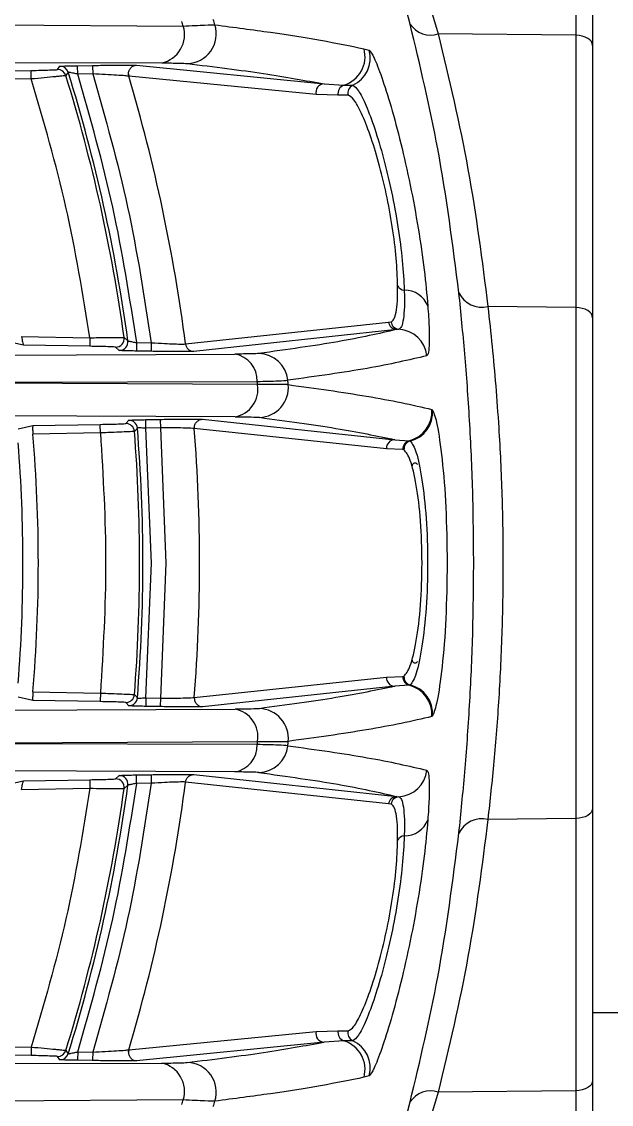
# Model space of a CAD drawing. Extents: x 11 to 120, y 2 to 94.
# Drawn here: x 116.704 to 117.745, y 39.565 to 41.473 of the extents above; entities that cross this region are included whole.
import ezdxf

# ---------------------------------------------------------------- set-up
doc = ezdxf.new("R2010")
doc.units = 0
doc.header["$MEASUREMENT"] = 0
doc.linetypes.add('SLD-Solid', pattern=[0])
doc.layers.add('OBJECT', color=7, linetype='CONTINUOUS')

msp = doc.modelspace()

# ---------------------------------------------------------------- linework, layer by layer
at = {"layer": 'OBJECT'}
for p, q in [((117.7116, 48.6989), (117.7116, 39.7263)), ((117.6821, 41.5694), (117.6821, 41.4492)), ((117.3897, 41.469), (117.3726, 41.535)), ((117.4219, 41.5089), (117.4393, 41.4518)), ((116.3379, 41.4702), (116.9896, 41.4653)), ((117.6821, 41.4492), (117.4393, 41.4518)), ((117.6821, 41.4492), (117.6821, 40.9692)), ((117.3083, 41.4255), (117.3175, 41.4227)), ((116.3011, 41.4023), (116.9516, 41.4005)), ((116.5938, 41.385), (116.7212, 41.3872)), ((116.7678, 41.3888), (116.772, 41.3946)), ((116.7866, 41.384), (116.7824, 41.3783)), ((116.8031, 41.3956), (116.8296, 41.3961)), ((116.8299, 41.3811), (116.8033, 41.3806)), ((116.8927, 41.3813), (116.8933, 41.3771)), ((116.8933, 41.3771), (116.8928, 41.3813)), ((116.9073, 41.3963), (117.238, 41.3634)), ((116.7215, 41.3722), (116.5974, 41.3701)), ((117.2239, 41.3448), (116.8933, 41.3771)), ((117.238, 41.3634), (117.2729, 41.3614)), ((117.2729, 41.3614), (117.2885, 41.3611)), ((117.2628, 41.3434), (117.2239, 41.3448)), ((117.2802, 41.3438), (117.2628, 41.3434)), ((117.6821, 40.9692), (117.5268, 40.9708)), ((117.6821, 40.9692), (117.6821, 40.0686)), ((116.9935, 40.905), (117.3515, 40.9437)), ((117.3515, 40.9437), (117.356, 40.9441)), ((117.366, 40.9305), (117.008, 40.8919)), ((117.3699, 40.931), (117.366, 40.9305)), ((116.7079, 40.903), (116.6806, 40.9087)), ((116.7044, 40.918), (116.8248, 40.9159)), ((116.8245, 40.9009), (116.7079, 40.903)), ((116.8853, 40.9164), (116.8918, 40.9106)), ((116.9074, 40.9075), (116.9331, 40.9071)), ((116.4651, 40.8848), (117.0803, 40.8872)), ((116.8767, 40.8936), (116.8701, 40.8994)), ((116.9329, 40.8921), (116.9071, 40.8925)), ((116.5047, 40.8375), (117.1199, 40.8389)), ((117.1205, 40.8333), (116.5048, 40.8367)), ((117.4293, 40.7886), (117.428, 40.7896)), ((117.0808, 40.7767), (116.4652, 40.7791)), ((116.8881, 40.7648), (116.8934, 40.7706)), ((116.9234, 40.7716), (116.9489, 40.7721)), ((117.0236, 40.7722), (117.3626, 40.7363)), ((116.6985, 40.7555), (116.7243, 40.7612)), ((116.7243, 40.7612), (116.8431, 40.7633)), ((116.9086, 40.7568), (116.9033, 40.751)), ((116.9492, 40.7571), (116.9236, 40.7567)), ((116.9333, 40.5189), (116.9236, 40.7567)), ((116.9492, 40.7571), (116.9588, 40.5189)), ((117.009, 40.7572), (117.009, 40.7561)), ((117.009, 40.7561), (117.009, 40.7572)), ((117.3481, 40.7204), (117.009, 40.7561)), ((116.8434, 40.7483), (116.7243, 40.7462)), ((117.3626, 40.7363), (117.3881, 40.7345)), ((117.3881, 40.7345), (117.39, 40.7339)), ((117.3768, 40.719), (117.3481, 40.7204)), ((117.3788, 40.7185), (117.3768, 40.719)), ((116.9236, 40.2812), (116.9333, 40.5189)), ((116.9588, 40.5189), (116.9492, 40.2807)), ((117.009, 40.2817), (117.3481, 40.3174)), ((117.3481, 40.3174), (117.3768, 40.3188)), ((117.3768, 40.3188), (117.3788, 40.3193)), ((117.3626, 40.3015), (117.0236, 40.2656)), ((117.3881, 40.3033), (117.3626, 40.3015)), ((117.39, 40.3039), (117.3881, 40.3033)), ((116.7243, 40.2766), (116.6985, 40.2823)), ((116.7243, 40.2916), (116.8434, 40.2895)), ((116.8431, 40.2745), (116.7243, 40.2766)), ((116.8934, 40.2672), (116.8881, 40.273)), ((116.9033, 40.2868), (116.9086, 40.281)), ((116.9236, 40.2812), (116.9492, 40.2807)), ((117.009, 40.2817), (117.009, 40.2806)), ((117.009, 40.2806), (117.009, 40.2817)), ((116.4652, 40.2587), (117.0808, 40.2611)), ((116.9489, 40.2657), (116.9234, 40.2662)), ((117.428, 40.2482), (117.4293, 40.2492)), ((117.1199, 40.1989), (116.5047, 40.2003)), ((116.5048, 40.2011), (117.1205, 40.2045)), ((117.0803, 40.1506), (116.4651, 40.153)), ((116.8701, 40.1384), (116.8767, 40.1442)), ((116.9071, 40.1453), (116.9329, 40.1457)), ((117.008, 40.1459), (117.366, 40.1073)), ((116.6806, 40.1291), (116.7079, 40.1348)), ((116.7044, 40.1198), (116.8248, 40.1219)), ((116.7079, 40.1348), (116.8245, 40.1369)), ((116.8853, 40.1214), (116.8918, 40.1272)), ((116.9331, 40.1307), (116.9074, 40.1303)), ((117.3515, 40.0942), (116.9935, 40.1328)), ((117.366, 40.1073), (117.3699, 40.1068)), ((117.356, 40.0937), (117.3515, 40.0942)), ((117.6821, 40.0686), (117.5268, 40.067)), ((117.6821, 40.0686), (117.6821, 39.5886)), ((117.7116, 39.7263), (117.8996, 39.7263)), ((117.7116, 39.7263), (117.7116, 39.5069)), ((116.8933, 39.6607), (117.2239, 39.6931)), ((117.2239, 39.6931), (117.2628, 39.6944)), ((117.2628, 39.6944), (117.2802, 39.694)), ((116.5974, 39.6677), (116.7215, 39.6656)), ((117.238, 39.6744), (116.9073, 39.6415)), ((117.2729, 39.6764), (117.238, 39.6744)), ((117.2885, 39.6767), (117.2729, 39.6764)), ((116.7212, 39.6506), (116.5938, 39.6528)), ((116.772, 39.6432), (116.7678, 39.649)), ((116.7824, 39.6596), (116.7866, 39.6538)), ((116.8033, 39.6572), (116.8299, 39.6567)), ((116.8933, 39.6608), (116.8927, 39.6565)), ((116.8928, 39.6565), (116.8933, 39.6607)), ((116.3011, 39.6355), (116.9516, 39.6373)), ((116.8296, 39.6417), (116.8031, 39.6422)), ((117.3175, 39.6151), (117.3083, 39.6123)), ((117.4393, 39.5861), (117.4219, 39.5289)), ((117.6821, 39.5886), (117.4393, 39.5861)), ((117.6821, 39.5886), (117.6821, 39.4684)), ((116.9896, 39.5725), (116.3379, 39.5676)), ((117.3726, 39.5028), (117.3897, 39.5688))]:
    msp.add_line(p, q, dxfattribs=at)
at = {"layer": 'OBJECT', "flags": 128}
for points in [[(117.7116, 41.4312), (117.711, 41.4347), (117.7094, 41.438), (117.7067, 41.4411), (117.703, 41.4438), (117.6985, 41.4461), (117.6934, 41.4478), (117.6879, 41.4488), (117.6821, 41.4492)], [(116.7215, 41.3722), (116.7214, 41.3751), (116.7214, 41.3779), (116.7213, 41.3805), (116.7213, 41.3827), (116.7212, 41.3846), (116.7212, 41.386), (116.7212, 41.3869), (116.7212, 41.3872)], [(116.8033, 41.3806), (116.8033, 41.3835), (116.8033, 41.3863), (116.8032, 41.3889), (116.8032, 41.3911), (116.8031, 41.393), (116.8031, 41.3944), (116.8031, 41.3953), (116.8031, 41.3956)], [(116.8296, 41.3961), (116.8296, 41.3958), (116.8296, 41.3949), (116.8296, 41.3935), (116.8297, 41.3916), (116.8297, 41.3893), (116.8298, 41.3868), (116.8298, 41.384), (116.8299, 41.3811)], [(117.7116, 40.9512), (117.711, 40.9547), (117.7094, 40.958), (117.7067, 40.9611), (117.703, 40.9638), (117.6985, 40.9661), (117.6934, 40.9678), (117.6879, 40.9688), (117.6821, 40.9692)], [(116.8248, 40.9159), (116.8247, 40.9131), (116.8247, 40.9103), (116.8246, 40.9077), (116.8246, 40.9054), (116.8245, 40.9036), (116.8245, 40.9022), (116.8245, 40.9013), (116.8245, 40.9009)], [(116.9074, 40.9075), (116.9073, 40.9046), (116.9073, 40.9018), (116.9072, 40.8993), (116.9072, 40.897), (116.9071, 40.8951), (116.9071, 40.8937), (116.9071, 40.8929), (116.9071, 40.8925)], [(116.9331, 40.9071), (116.9331, 40.9042), (116.933, 40.9014), (116.933, 40.8988), (116.9329, 40.8966), (116.9329, 40.8947), (116.9329, 40.8933), (116.9329, 40.8924), (116.9329, 40.8921)], [(116.9236, 40.7567), (116.9236, 40.7595), (116.9235, 40.7623), (116.9235, 40.7649), (116.9234, 40.7672), (116.9234, 40.769), (116.9234, 40.7704), (116.9234, 40.7713), (116.9234, 40.7716)], [(116.9489, 40.7721), (116.9489, 40.7718), (116.9489, 40.7709), (116.9489, 40.7695), (116.949, 40.7676), (116.949, 40.7653), (116.9491, 40.7628), (116.9491, 40.76), (116.9492, 40.7571)], [(116.8434, 40.7483), (116.8433, 40.7512), (116.8433, 40.7539), (116.8432, 40.7565), (116.8432, 40.7588), (116.8431, 40.7606), (116.8431, 40.762), (116.8431, 40.7629), (116.8431, 40.7633)], [(116.8434, 40.2895), (116.8433, 40.2866), (116.8433, 40.2839), (116.8432, 40.2813), (116.8432, 40.279), (116.8431, 40.2772), (116.8431, 40.2758), (116.8431, 40.2749), (116.8431, 40.2745)], [(116.9236, 40.2812), (116.9236, 40.2783), (116.9235, 40.2755), (116.9235, 40.2729), (116.9234, 40.2706), (116.9234, 40.2688), (116.9234, 40.2674), (116.9234, 40.2665), (116.9234, 40.2662)], [(116.9492, 40.2807), (116.9491, 40.2778), (116.9491, 40.275), (116.949, 40.2725), (116.949, 40.2702), (116.9489, 40.2683), (116.9489, 40.2669), (116.9489, 40.266), (116.9489, 40.2657)], [(116.9074, 40.1303), (116.9073, 40.1332), (116.9073, 40.136), (116.9072, 40.1385), (116.9072, 40.1408), (116.9071, 40.1427), (116.9071, 40.1441), (116.9071, 40.1449), (116.9071, 40.1453)], [(116.9329, 40.1457), (116.9329, 40.1454), (116.9329, 40.1445), (116.9329, 40.1431), (116.9329, 40.1412), (116.933, 40.139), (116.933, 40.1364), (116.9331, 40.1336), (116.9331, 40.1307)], [(116.8245, 40.1369), (116.8245, 40.1365), (116.8245, 40.1356), (116.8245, 40.1342), (116.8246, 40.1324), (116.8246, 40.1301), (116.8247, 40.1275), (116.8247, 40.1248), (116.8248, 40.1219)], [(117.7116, 40.0866), (117.711, 40.0831), (117.7094, 40.0798), (117.7067, 40.0767), (117.703, 40.074), (117.6985, 40.0717), (117.6934, 40.0701), (117.6879, 40.069), (117.6821, 40.0686)], [(116.7215, 39.6656), (116.7214, 39.6627), (116.7214, 39.6599), (116.7213, 39.6573), (116.7213, 39.6551), (116.7212, 39.6532), (116.7212, 39.6518), (116.7212, 39.6509), (116.7212, 39.6506)], [(116.8033, 39.6572), (116.8033, 39.6543), (116.8033, 39.6515), (116.8032, 39.6489), (116.8032, 39.6467), (116.8031, 39.6448), (116.8031, 39.6434), (116.8031, 39.6425), (116.8031, 39.6422)], [(116.8299, 39.6567), (116.8298, 39.6538), (116.8298, 39.651), (116.8297, 39.6485), (116.8297, 39.6462), (116.8296, 39.6443), (116.8296, 39.6429), (116.8296, 39.642), (116.8296, 39.6417)], [(117.7116, 39.6066), (117.711, 39.6031), (117.7094, 39.5998), (117.7067, 39.5967), (117.703, 39.594), (117.6985, 39.5917), (117.6934, 39.5901), (117.6879, 39.589), (117.6821, 39.5886)]]:
    msp.add_lwpolyline(points, dxfattribs=at)
at = {"layer": 'OBJECT'}
for centre, radius, start, end in [((114.0116, 40.5189), 3.1787, 17.364, 17.5454), ((116.9406, 41.4505), 0.0512, 282.3926, 16.906), ((114.0116, 40.5189), 3.1248, 17.6308, 17.7829), ((116.9953, 41.452), 0.0525, 271.4585, 17.2007), ((117.4258, 41.4927), 0.0431, 213.2466, 288.3213), ((117.2576, 41.4117), 0.0526, 286.9459, 15.2622), ((117.2667, 41.409), 0.0526, 294.4662, 15.1018), ((116.7681, 41.3738), 0.015, 17.2459, 90.9849), ((116.7723, 41.3796), 0.015, 17.3288, 90.9869), ((114.0116, 40.5189), 2.9067, 7.7442, 17.3155), ((114.0116, 40.5189), 2.901, 7.876, 17.2309), ((114.0116, 40.5189), 3.0068, 7.3777, 16.5831), ((114.0116, 40.5189), 3.0068, 7.3777, 16.5831), ((116.8938, 41.3756), 0.00156, 105.815, 107.2547), ((117.2384, 41.3485), 0.015, 91.564, 194.2876), ((117.2774, 41.347), 0.015, 107.3187, 194.1902), ((117.2948, 41.3474), 0.015, 114.9097, 194.0521), ((117.38, 41.0133), 0.0134, 204.0691, 267.8153), ((117.3803, 40.9566), 0.0433, 20.2316, 91.156), ((117.5167, 41.0154), 0.0457, 206.2361, 282.7695), ((117.3663, 40.9455), 0.0149, 186.9997, 268.6159), ((117.3708, 40.9459), 0.0149, 186.9843, 266.5632), ((117.367, 40.8786), 0.0525, 6.1133, 86.8308), ((116.8704, 40.9144), 0.015, 269.0261, 7.8494), ((116.8769, 40.9086), 0.015, 269.0244, 7.7188), ((117.0728, 40.8407), 0.0471, 357.8401, 80.9467), ((117.1218, 40.8359), 0.0524, 5.6743, 88.6973), ((117.072, 40.8251), 0.0492, 280.3883, 9.5391), ((114.0116, 40.5189), 3.1248, 5.7738, 5.8783), ((117.1225, 40.8281), 0.0525, 271.3645, 5.6754), ((114.0116, 40.5189), 3.1787, 5.6762, 5.8165), ((117.3756, 40.7855), 0.0525, 283.7623, 4.4774), ((117.3768, 40.7849), 0.0527, 284.5221, 4.0616), ((116.8936, 40.7556), 0.015, 4.7136, 90.9819), ((116.8884, 40.7498), 0.015, 4.6087, 90.9816), ((114.0116, 40.5189), 2.901, 355.4106, 4.5894), ((114.0116, 40.5189), 2.9067, 355.3046, 4.6954), ((114.0116, 40.5189), 3.0068, 355.4759, 4.5241), ((117.0089, 40.758), 0.0019, 274.1382, 275.3178), ((114.0116, 40.5189), 3.0068, 355.4759, 4.5241), ((114.0116, 40.5189), 2.7223, 355.2106, 4.7894), ((117.363, 40.7214), 0.015, 91.4548, 183.526), ((117.3918, 40.7199), 0.015, 104.0851, 183.5487), ((117.3939, 40.7193), 0.0151, 105.1707, 182.8192), ((114.0116, 40.5189), 2.6951, 355.497, 4.503), ((117.3983, 40.6901), 0.005, 32.5681, 180), ((117.3983, 40.3477), 0.005, 180, 327.4319), ((117.363, 40.3165), 0.015, 176.474, 268.5452), ((117.3918, 40.3179), 0.015, 176.4513, 255.9149), ((117.3939, 40.3185), 0.0151, 177.1808, 254.8293), ((117.3756, 40.2523), 0.0525, 355.5221, 76.2382), ((117.3768, 40.2529), 0.0527, 355.9384, 75.4779), ((116.8884, 40.288), 0.015, 269.0184, 355.3913), ((116.8936, 40.2822), 0.015, 269.0181, 355.2864), ((117.0089, 40.2798), 0.0019, 84.6822, 85.8618), ((117.072, 40.2127), 0.0492, 350.4609, 79.6117), ((117.1225, 40.2097), 0.0525, 354.3248, 88.6355), ((117.0728, 40.1971), 0.0471, 279.0525, 2.1603), ((114.0116, 40.5189), 3.1248, 354.1217, 354.2262), ((117.1218, 40.2019), 0.0524, 271.303, 354.3254), ((114.0116, 40.5189), 3.1787, 354.1835, 354.3238), ((116.8769, 40.1292), 0.015, 352.2812, 90.9756), ((117.367, 40.1592), 0.0525, 273.1692, 353.8867), ((114.0116, 40.5189), 2.901, 342.7691, 352.124), ((114.0116, 40.5189), 2.9067, 342.6845, 352.2558), ((116.8704, 40.1234), 0.015, 352.1502, 90.9742), ((114.0116, 40.5189), 3.0068, 343.4169, 352.6223), ((114.0116, 40.5189), 3.0068, 343.4169, 352.6223), ((117.3663, 40.0923), 0.0149, 91.3828, 173.0016), ((117.3708, 40.0919), 0.0149, 93.4368, 173.0157), ((117.3803, 40.0812), 0.0433, 268.844, 339.7684), ((117.5167, 40.0224), 0.0457, 77.2302, 153.7642), ((117.38, 40.0245), 0.0134, 92.1835, 155.932), ((117.2384, 39.6893), 0.015, 165.712, 268.4381), ((117.2774, 39.6908), 0.015, 165.8125, 252.6778), ((117.2948, 39.6904), 0.015, 165.948, 245.0902), ((117.2576, 39.6261), 0.0526, 344.7375, 73.0548), ((117.2667, 39.6288), 0.0526, 344.8986, 65.5337), ((116.7681, 39.664), 0.015, 269.016, 342.7532), ((116.7723, 39.6582), 0.015, 269.014, 342.6703), ((116.8932, 39.6604), 0.000362, 70.365, 76.5653), ((116.9406, 39.5873), 0.0512, 343.0942, 77.6072), ((116.9953, 39.5858), 0.0525, 342.7994, 88.5416), ((117.4258, 39.5451), 0.0431, 71.6796, 146.753), ((114.0116, 40.5189), 3.1248, 342.2171, 342.3692), ((114.0116, 40.5189), 3.1787, 342.4546, 342.636)]:
    msp.add_arc(centre, radius, start, end, dxfattribs=at)
at = {"layer": 'OBJECT', "color": 7, "linetype": 'SLD-Solid', "lineweight": 15}
for radius, start, end in [(5.0469, 275.1971, 354.7076), (4.9469, 275.8814, 354.1042), (4.8857, 276.0436, 353.9454), (4.6263, 276.797, 353.2042), (4.4142, 277.4822, 352.5206)]:
    msp.add_arc((114.0116, 40.5189), radius, start, end, dxfattribs=at)
at = {"layer": 'OBJECT'}
for points, knots in [([(116.9896, 41.4653), (117.0037, 41.4661), (117.0314, 41.4676), (117.0408, 41.4676), (117.0455, 41.4676)], [0, 0, 0, 0, 0.509049, 1, 1, 1, 1]), ([(117.0455, 41.4676), (117.0791, 41.4632), (117.1482, 41.4543), (117.2366, 41.4403), (117.284, 41.4305), (117.3083, 41.4255)], [0, 0, 0, 0, 0.315, 0.648332, 1, 1, 1, 1]), ([(117.4758, 40.9952), (117.4649, 41.08), (117.4447, 41.2388), (117.4072, 41.3958), (117.3897, 41.469)], [0, 0, 0, 0, 0.533731, 1, 1, 1, 1]), ([(117.4393, 41.4518), (117.4583, 41.3723), (117.4962, 41.2129), (117.5166, 41.0517), (117.5268, 40.9708)], [0, 0, 0, 0, 0.498789, 1, 1, 1, 1]), ([(117.3175, 41.4227), (117.3201, 41.4197), (117.3251, 41.4137), (117.3393, 41.3774), (117.3559, 41.3255), (117.3735, 41.2598), (117.3903, 41.1857), (117.4044, 41.1087), (117.4153, 41.0335), (117.4191, 40.9922), (117.4209, 40.9716)], [0, 0, 0, 0, 0.125399, 0.250033, 0.374937, 0.500007, 0.625107, 0.75017, 0.875155, 1, 1, 1, 1]), ([(116.9516, 41.4005), (116.9628, 41.4004), (116.9851, 41.4003), (116.9928, 41.3998), (116.9966, 41.3995)], [0, 0, 0, 0, 0.501563, 1, 1, 1, 1]), ([(116.9966, 41.3995), (117.0438, 41.3937), (117.1384, 41.3819), (117.2047, 41.3696), (117.238, 41.3634)], [0, 0, 0, 0, 0.498752, 1, 1, 1, 1]), ([(116.7212, 41.3872), (116.7271, 41.3873), (116.739, 41.3876), (116.7544, 41.388), (116.7633, 41.3884), (116.7672, 41.3886), (116.7676, 41.3888), (116.7678, 41.3888)], [0, 0, 0, 0, 0.249796, 0.499322, 0.748639, 0.874246, 1, 1, 1, 1]), ([(116.772, 41.3946), (116.7722, 41.3946), (116.7724, 41.3947), (116.775, 41.3949), (116.7809, 41.3951), (116.7912, 41.3954), (116.7991, 41.3956), (116.8031, 41.3956)], [0, 0, 0, 0, 0.12539, 0.250871, 0.500279, 0.749234, 1, 1, 1, 1]), ([(116.8033, 41.3806), (116.801, 41.3812), (116.7969, 41.3821), (116.7923, 41.3831), (116.7896, 41.3836), (116.7879, 41.3839), (116.7868, 41.3841), (116.7867, 41.3841), (116.7866, 41.384)], [0, 0, 0, 0, 0.289508, 0.499704, 0.634355, 0.761754, 0.883155, 1, 1, 1, 1]), ([(116.9074, 40.9075), (116.8949, 40.9875), (116.8701, 41.1473), (116.8256, 41.3029), (116.8033, 41.3806)], [0, 0, 0, 0, 0.5, 1, 1, 1, 1]), ([(116.8296, 41.3961), (116.8389, 41.3962), (116.8575, 41.3965), (116.8819, 41.3967), (116.9006, 41.3967), (116.9051, 41.3964), (116.9073, 41.3963)], [0, 0, 0, 0, 0.250139, 0.500157, 0.750082, 1, 1, 1, 1]), ([(116.8933, 41.3771), (116.8916, 41.3773), (116.8879, 41.3778), (116.8726, 41.3788), (116.8524, 41.38), (116.8374, 41.3807), (116.8299, 41.3811)], [0, 0, 0, 0, 0.239397, 0.499824, 0.74984, 1, 1, 1, 1]), ([(116.8299, 41.3811), (116.852, 41.3032), (116.8962, 41.1473), (116.9208, 40.9871), (116.9331, 40.9071)], [0, 0, 0, 0, 0.5000003, 1, 1, 1, 1]), ([(116.8927, 41.3813), (116.8929, 41.3833), (116.8933, 41.3862), (116.8952, 41.3898), (116.8978, 41.3928), (116.9018, 41.3956), (116.9056, 41.3961), (116.9073, 41.3963)], [0, 0, 0, 0, 0.251212, 0.383347, 0.515965, 0.770808, 1, 1, 1, 1]), ([(116.7824, 41.3783), (116.7815, 41.3781), (116.78, 41.3778), (116.7722, 41.3769), (116.7619, 41.3759), (116.7449, 41.3743), (116.7293, 41.3729), (116.7215, 41.3722)], [0, 0, 0, 0, 0.243736, 0.370645, 0.50077, 0.750266, 1, 1, 1, 1]), ([(116.8248, 40.9159), (116.8123, 40.9931), (116.7872, 41.1473), (116.7434, 41.2972), (116.7215, 41.3722)], [0, 0, 0, 0, 0.5, 1, 1, 1, 1]), ([(117.2885, 41.3611), (117.2916, 41.3591), (117.2978, 41.3552), (117.3118, 41.3271), (117.3273, 41.286), (117.343, 41.2335), (117.3573, 41.1737), (117.3688, 41.1112), (117.3768, 41.05), (117.3786, 41.0166), (117.3794, 40.9999)], [0, 0, 0, 0, 0.125945, 0.251061, 0.375911, 0.500546, 0.625123, 0.749825, 0.874778, 1, 1, 1, 1]), ([(117.3677, 41.0078), (117.3671, 41.0233), (117.366, 41.0544), (117.3588, 41.1116), (117.3481, 41.1702), (117.3344, 41.2262), (117.3191, 41.2751), (117.3039, 41.3131), (117.2899, 41.3388), (117.2835, 41.3421), (117.2802, 41.3438)], [0, 0, 0, 0, 0.1248514, 0.2496703, 0.374509, 0.4994319, 0.6244738, 0.749587, 0.8746189, 1, 1, 1, 1]), ([(117.356, 40.9441), (117.3578, 40.945), (117.3613, 40.9469), (117.3651, 40.96), (117.3676, 40.9797), (117.3677, 40.9984), (117.3677, 41.0078)], [0, 0, 0, 0, 0.249686, 0.500038, 0.748854, 1, 1, 1, 1]), ([(117.3794, 40.9999), (117.3796, 40.9898), (117.3799, 40.9696), (117.378, 40.9483), (117.3748, 40.9341), (117.3715, 40.932), (117.3699, 40.931)], [0, 0, 0, 0, 0.2510338, 0.4998421, 0.7502371, 1, 1, 1, 1]), ([(117.5019, 40.5189), (117.5016, 40.5615), (117.5008, 40.647), (117.495, 40.7713), (117.4865, 40.8899), (117.4793, 40.9601), (117.4758, 40.9952)], [0, 0, 0, 0, 0.249549, 0.499968, 0.749833, 1, 1, 1, 1]), ([(117.4209, 40.9716), (117.4218, 40.9588), (117.4235, 40.9334), (117.4236, 40.9064), (117.4223, 40.8883), (117.4202, 40.8855), (117.4192, 40.8842)], [0, 0, 0, 0, 0.251427, 0.50031, 0.75055, 1, 1, 1, 1]), ([(117.5268, 40.9708), (117.5294, 40.9478), (117.5343, 40.9033), (117.5408, 40.8314), (117.5472, 40.7442), (117.5521, 40.6398), (117.5541, 40.5194), (117.5522, 40.3989), (117.5466, 40.2808), (117.5378, 40.1674), (117.5305, 40.1004), (117.5268, 40.067)], [0, 0, 0, 0, 0.0871593, 0.1683777, 0.2498715, 0.3771973, 0.4995656, 0.6219989, 0.7493523, 0.8747814, 1, 1, 1, 1]), ([(117.7116, 40.9512), (117.7116, 40.9207), (117.7116, 40.8585), (117.7116, 40.7525), (117.7116, 40.6382), (117.7116, 40.5189), (117.7116, 40.3996), (117.7116, 40.2853), (117.7116, 40.1793), (117.7116, 40.1171), (117.7116, 40.0866)], [0, 0, 0, 0, 0.119315, 0.243373, 0.370808, 0.5, 0.629192, 0.756627, 0.880685, 1, 1, 1, 1]), ([(117.366, 40.9305), (117.3344, 40.9233), (117.2712, 40.9089), (117.1724, 40.8951), (117.123, 40.8882)], [0, 0, 0, 0, 0.499931, 1, 1, 1, 1]), ([(116.7044, 40.918), (116.7047, 40.9163), (116.7052, 40.9129), (116.7061, 40.9083), (116.707, 40.9049), (116.7076, 40.9032), (116.7078, 40.9031), (116.7079, 40.903)], [0, 0, 0, 0, 0.220974, 0.44192, 0.663505, 0.883737, 1, 1, 1, 1]), ([(116.8248, 40.9159), (116.8298, 40.9161), (116.8376, 40.9162), (116.8524, 40.9164), (116.865, 40.9166), (116.8752, 40.9167), (116.8829, 40.9166), (116.8843, 40.9165), (116.8853, 40.9164)], [0, 0, 0, 0, 0.160614, 0.251042, 0.500138, 0.632039, 0.759464, 1, 1, 1, 1]), ([(116.8918, 40.9106), (116.8921, 40.9105), (116.8925, 40.9103), (116.8945, 40.9099), (116.8968, 40.9094), (116.8998, 40.9088), (116.9035, 40.9081), (116.906, 40.9077), (116.9074, 40.9075)], [0, 0, 0, 0, 0.237397, 0.365483, 0.49985, 0.685089, 0.826417, 1, 1, 1, 1]), ([(116.9331, 40.9071), (116.9412, 40.9067), (116.9558, 40.9059), (116.9748, 40.9051), (116.9886, 40.9048), (116.9919, 40.9049), (116.9935, 40.905)], [0, 0, 0, 0, 0.275543, 0.500053, 0.755367, 1, 1, 1, 1]), ([(116.9935, 40.905), (116.9939, 40.9033), (116.9947, 40.8998), (116.9981, 40.8955), (117.0028, 40.8926), (117.0063, 40.8921), (117.008, 40.8919)], [0, 0, 0, 0, 0.241912, 0.499998, 0.758083, 1, 1, 1, 1]), ([(116.8701, 40.8994), (116.8693, 40.8995), (116.8678, 40.8997), (116.8571, 40.9002), (116.8421, 40.9006), (116.8304, 40.9008), (116.8245, 40.9009)], [0, 0, 0, 0, 0.2499379, 0.4997093, 0.7494116, 1, 1, 1, 1]), ([(116.9071, 40.8925), (116.9032, 40.8926), (116.8954, 40.8928), (116.8854, 40.893), (116.8783, 40.8933), (116.8772, 40.8935), (116.8767, 40.8936)], [0, 0, 0, 0, 0.250074, 0.499948, 0.749383, 1, 1, 1, 1]), ([(117.008, 40.8919), (117.0059, 40.8918), (117.0018, 40.8916), (116.984, 40.8915), (116.9603, 40.8916), (116.942, 40.8919), (116.9329, 40.8921)], [0, 0, 0, 0, 0.249736, 0.499486, 0.74926, 1, 1, 1, 1]), ([(117.123, 40.8882), (117.1195, 40.888), (117.1124, 40.8875), (117.0909, 40.8873), (117.0803, 40.8872)], [0, 0, 0, 0, 0.50155, 1, 1, 1, 1]), ([(117.4192, 40.8842), (117.3872, 40.8767), (117.3236, 40.862), (117.2236, 40.848), (117.174, 40.841)], [0, 0, 0, 0, 0.50338, 1, 1, 1, 1]), ([(117.1199, 40.8389), (117.1336, 40.8393), (117.1606, 40.84), (117.1695, 40.8407), (117.174, 40.841)], [0, 0, 0, 0, 0.503406, 1, 1, 1, 1]), ([(117.1747, 40.8333), (117.1704, 40.8335), (117.1614, 40.8338), (117.1343, 40.8335), (117.1205, 40.8333)], [0, 0, 0, 0, 0.488529, 1, 1, 1, 1]), ([(117.1747, 40.8333), (117.199, 40.83), (117.2489, 40.8233), (117.3152, 40.8128), (117.3771, 40.8015), (117.4108, 40.7936), (117.428, 40.7896)], [0, 0, 0, 0, 0.22962, 0.472827, 0.72962, 1, 1, 1, 1]), ([(117.4293, 40.7886), (117.432, 40.782), (117.4372, 40.7688), (117.4464, 40.7048), (117.4536, 40.6188), (117.4546, 40.5522), (117.4551, 40.5189)], [0, 0, 0, 0, 0.250566, 0.500351, 0.750175, 1, 1, 1, 1]), ([(116.8934, 40.7706), (116.8939, 40.7707), (116.8949, 40.7708), (116.9018, 40.7711), (116.9117, 40.7714), (116.9195, 40.7716), (116.9234, 40.7716)], [0, 0, 0, 0, 0.250031, 0.499862, 0.749221, 1, 1, 1, 1]), ([(116.9489, 40.7721), (116.958, 40.7722), (116.9762, 40.7725), (116.9998, 40.7727), (117.0174, 40.7726), (117.0215, 40.7724), (117.0236, 40.7722)], [0, 0, 0, 0, 0.250088, 0.50011, 0.750076, 1, 1, 1, 1]), ([(117.009, 40.7572), (117.0092, 40.7591), (117.0095, 40.762), (117.0113, 40.7655), (117.0132, 40.7679), (117.0156, 40.7698), (117.019, 40.7717), (117.0218, 40.772), (117.0236, 40.7722)], [0, 0, 0, 0, 0.242736, 0.372413, 0.504175, 0.635328, 0.76326, 1, 1, 1, 1]), ([(117.0808, 40.7767), (117.0916, 40.7766), (117.113, 40.7764), (117.1202, 40.7759), (117.1238, 40.7757)], [0, 0, 0, 0, 0.501586, 1, 1, 1, 1]), ([(117.1238, 40.7757), (117.1714, 40.7693), (117.2666, 40.7564), (117.3306, 40.743), (117.3626, 40.7363)], [0, 0, 0, 0, 0.499771, 1, 1, 1, 1]), ([(116.7243, 40.7612), (116.7242, 40.761), (116.724, 40.7606), (116.7238, 40.7579), (116.7238, 40.7541), (116.7241, 40.7499), (116.7243, 40.7472), (116.7243, 40.7462)], [0, 0, 0, 0, 0.216895, 0.433829, 0.649927, 0.865548, 1, 1, 1, 1]), ([(116.8431, 40.7633), (116.8489, 40.7634), (116.8606, 40.7636), (116.8754, 40.764), (116.8858, 40.7645), (116.8874, 40.7647), (116.8881, 40.7648)], [0, 0, 0, 0, 0.2499959, 0.4997866, 0.7494643, 1, 1, 1, 1]), ([(116.9033, 40.751), (116.9023, 40.7509), (116.9003, 40.7506), (116.8868, 40.7499), (116.8709, 40.7493), (116.8561, 40.7487), (116.8477, 40.7484), (116.8434, 40.7483)], [0, 0, 0, 0, 0.247954, 0.49951, 0.729887, 0.860093, 1, 1, 1, 1]), ([(116.9236, 40.7567), (116.9225, 40.7567), (116.9204, 40.7568), (116.9167, 40.7569), (116.9127, 40.757), (116.9093, 40.757), (116.9088, 40.7569), (116.9086, 40.7568)], [0, 0, 0, 0, 0.142663, 0.273849, 0.500994, 0.753137, 1, 1, 1, 1]), ([(117.009, 40.7561), (117.0075, 40.7562), (117.0043, 40.7565), (116.9902, 40.7569), (116.971, 40.7571), (116.9564, 40.7571), (116.9492, 40.7571)], [0, 0, 0, 0, 0.2373226, 0.5000715, 0.7500051, 1, 1, 1, 1]), ([(117.39, 40.7339), (117.3935, 40.729), (117.4005, 40.7191), (117.4111, 40.6686), (117.4187, 40.5997), (117.4215, 40.5188), (117.4187, 40.438), (117.411, 40.3691), (117.4005, 40.3187), (117.3935, 40.3088), (117.39, 40.3039)], [0, 0, 0, 0, 0.125649, 0.250726, 0.375502, 0.500091, 0.624668, 0.749422, 0.874515, 1, 1, 1, 1]), ([(117.4108, 40.5189), (117.4103, 40.5441), (117.4092, 40.5945), (117.401, 40.6587), (117.3901, 40.7052), (117.3826, 40.7141), (117.3788, 40.7185)], [0, 0, 0, 0, 0.249291, 0.498953, 0.749084, 1, 1, 1, 1]), ([(117.3788, 40.3193), (117.3826, 40.3237), (117.3901, 40.3326), (117.401, 40.3791), (117.4092, 40.4433), (117.4103, 40.4937), (117.4108, 40.5189)], [0, 0, 0, 0, 0.250681, 0.500935, 0.750645, 1, 1, 1, 1]), ([(117.4551, 40.5189), (117.4546, 40.4856), (117.4536, 40.4189), (117.4464, 40.3329), (117.4372, 40.269), (117.432, 40.2558), (117.4293, 40.2492)], [0, 0, 0, 0, 0.24993, 0.499886, 0.749919, 1, 1, 1, 1]), ([(117.4758, 40.0426), (117.4793, 40.0777), (117.4865, 40.1481), (117.495, 40.2665), (117.5008, 40.3909), (117.5016, 40.4762), (117.5019, 40.5189)], [0, 0, 0, 0, 0.250229, 0.500882, 0.749824, 1, 1, 1, 1]), ([(117.3626, 40.3015), (117.3306, 40.2948), (117.2666, 40.2814), (117.1714, 40.2686), (117.1238, 40.2621)], [0, 0, 0, 0, 0.500229, 1, 1, 1, 1]), ([(116.7243, 40.2916), (116.7242, 40.2899), (116.724, 40.2866), (116.7238, 40.2821), (116.7238, 40.2787), (116.724, 40.2769), (116.7243, 40.2767), (116.7243, 40.2766)], [0, 0, 0, 0, 0.216298, 0.432613, 0.648378, 0.864059, 1, 1, 1, 1]), ([(116.8881, 40.273), (116.8874, 40.2731), (116.8858, 40.2733), (116.8754, 40.2738), (116.8606, 40.2742), (116.8489, 40.2744), (116.8431, 40.2745)], [0, 0, 0, 0, 0.249982, 0.499767, 0.74945, 1, 1, 1, 1]), ([(116.8434, 40.2895), (116.8477, 40.2894), (116.8561, 40.2891), (116.8709, 40.2885), (116.8868, 40.2879), (116.9003, 40.2872), (116.9023, 40.2869), (116.9033, 40.2868)], [0, 0, 0, 0, 0.140047, 0.270377, 0.50094, 0.75227, 1, 1, 1, 1]), ([(116.9086, 40.281), (116.9088, 40.2809), (116.9093, 40.2808), (116.9127, 40.2808), (116.9167, 40.2809), (116.9204, 40.281), (116.9225, 40.2811), (116.9236, 40.2812)], [0, 0, 0, 0, 0.247052, 0.499455, 0.726368, 0.857452, 1, 1, 1, 1]), ([(116.9492, 40.2807), (116.9564, 40.2807), (116.971, 40.2807), (116.9902, 40.2809), (117.0043, 40.2813), (117.0075, 40.2816), (117.009, 40.2817)], [0, 0, 0, 0, 0.2504931, 0.5000217, 0.7627112, 1, 1, 1, 1]), ([(117.009, 40.2806), (117.0092, 40.2787), (117.0095, 40.2758), (117.0114, 40.2723), (117.0133, 40.2699), (117.0156, 40.268), (117.019, 40.2661), (117.0218, 40.2658), (117.0236, 40.2656)], [0, 0, 0, 0, 0.24273, 0.372399, 0.504166, 0.63532, 0.763244, 1, 1, 1, 1]), ([(116.9234, 40.2662), (116.9195, 40.2662), (116.9117, 40.2664), (116.9018, 40.2667), (116.8949, 40.267), (116.8939, 40.2671), (116.8934, 40.2672)], [0, 0, 0, 0, 0.250044, 0.499888, 0.749256, 1, 1, 1, 1]), ([(117.0236, 40.2656), (117.0215, 40.2654), (117.0174, 40.2652), (116.9998, 40.2651), (116.9762, 40.2653), (116.958, 40.2656), (116.9489, 40.2657)], [0, 0, 0, 0, 0.249768, 0.499524, 0.749281, 1, 1, 1, 1]), ([(117.1238, 40.2621), (117.1202, 40.2619), (117.113, 40.2614), (117.0915, 40.2612), (117.0808, 40.2611)], [0, 0, 0, 0, 0.50157, 1, 1, 1, 1]), ([(117.428, 40.2482), (117.4108, 40.2442), (117.3771, 40.2363), (117.3152, 40.225), (117.2489, 40.2145), (117.199, 40.2078), (117.1747, 40.2045)], [0, 0, 0, 0, 0.27038, 0.527173, 0.77038, 1, 1, 1, 1]), ([(117.174, 40.1968), (117.1695, 40.1971), (117.1606, 40.1978), (117.1336, 40.1985), (117.1199, 40.1989)], [0, 0, 0, 0, 0.496594, 1, 1, 1, 1]), ([(117.1205, 40.2045), (117.1343, 40.2044), (117.1614, 40.204), (117.1704, 40.2043), (117.1747, 40.2045)], [0, 0, 0, 0, 0.511471, 1, 1, 1, 1]), ([(117.174, 40.1968), (117.2236, 40.1898), (117.3236, 40.1758), (117.3872, 40.1611), (117.4192, 40.1536)], [0, 0, 0, 0, 0.49662, 1, 1, 1, 1]), ([(116.8767, 40.1442), (116.8772, 40.1443), (116.8783, 40.1445), (116.8854, 40.1448), (116.8954, 40.1451), (116.9032, 40.1452), (116.9071, 40.1453)], [0, 0, 0, 0, 0.249985, 0.4998, 0.749159, 1, 1, 1, 1]), ([(116.9329, 40.1457), (116.942, 40.1459), (116.9603, 40.1462), (116.984, 40.1463), (117.0018, 40.1462), (117.0059, 40.146), (117.008, 40.1459)], [0, 0, 0, 0, 0.250112, 0.500126, 0.75008, 1, 1, 1, 1]), ([(116.9935, 40.1328), (116.9939, 40.1345), (116.9947, 40.138), (116.9981, 40.1423), (117.0027, 40.1453), (117.0063, 40.1457), (117.008, 40.1459)], [0, 0, 0, 0, 0.241915, 0.500004, 0.758081, 1, 1, 1, 1]), ([(117.123, 40.1496), (117.1195, 40.1498), (117.1124, 40.1503), (117.091, 40.1505), (117.0803, 40.1506)], [0, 0, 0, 0, 0.498431, 1, 1, 1, 1]), ([(117.123, 40.1496), (117.1724, 40.1427), (117.2712, 40.1289), (117.3344, 40.1145), (117.366, 40.1073)], [0, 0, 0, 0, 0.500069, 1, 1, 1, 1]), ([(117.4192, 40.1536), (117.4202, 40.1523), (117.4223, 40.1495), (117.4236, 40.1313), (117.4234, 40.1043), (117.4218, 40.0789), (117.4209, 40.0662)], [0, 0, 0, 0, 0.250785, 0.500021, 0.750018, 1, 1, 1, 1]), ([(116.7044, 40.1198), (116.7047, 40.1215), (116.7052, 40.1249), (116.7061, 40.1295), (116.707, 40.1329), (116.7076, 40.1346), (116.7078, 40.1348), (116.7079, 40.1348)], [0, 0, 0, 0, 0.220986, 0.441921, 0.663505, 0.883737, 1, 1, 1, 1]), ([(116.8248, 40.1219), (116.8123, 40.0447), (116.7872, 39.8905), (116.7434, 39.7406), (116.7215, 39.6656)], [0, 0, 0, 0, 0.499999, 1, 1, 1, 1]), ([(116.8033, 39.6572), (116.8256, 39.7349), (116.8701, 39.8905), (116.8949, 40.0504), (116.9074, 40.1303)], [0, 0, 0, 0, 0.5, 1, 1, 1, 1]), ([(116.8245, 40.1369), (116.8304, 40.137), (116.8421, 40.1372), (116.8571, 40.1376), (116.8677, 40.1381), (116.8693, 40.1383), (116.8701, 40.1384)], [0, 0, 0, 0, 0.2500745, 0.4999559, 0.7493881, 1, 1, 1, 1]), ([(116.8248, 40.1219), (116.8325, 40.1217), (116.8481, 40.1214), (116.865, 40.1212), (116.8752, 40.1211), (116.8829, 40.1212), (116.8843, 40.1213), (116.8853, 40.1214)], [0, 0, 0, 0, 0.24968, 0.499166, 0.631329, 0.759005, 1, 1, 1, 1]), ([(116.9331, 40.1307), (116.9208, 40.0507), (116.8962, 39.8905), (116.852, 39.7346), (116.8299, 39.6567)], [0, 0, 0, 0, 0.5, 1, 1, 1, 1]), ([(116.9074, 40.1303), (116.906, 40.1301), (116.9035, 40.1297), (116.8998, 40.129), (116.8968, 40.1284), (116.8945, 40.1279), (116.8925, 40.1275), (116.8921, 40.1273), (116.8918, 40.1272)], [0, 0, 0, 0, 0.173687, 0.315121, 0.500605, 0.634817, 0.762772, 1, 1, 1, 1]), ([(116.9935, 40.1328), (116.9919, 40.1329), (116.9886, 40.133), (116.9747, 40.1327), (116.9558, 40.1319), (116.9412, 40.1311), (116.9331, 40.1307)], [0, 0, 0, 0, 0.244677, 0.500062, 0.724507, 1, 1, 1, 1]), ([(117.3699, 40.1068), (117.3715, 40.1058), (117.3748, 40.1037), (117.378, 40.0894), (117.3799, 40.0681), (117.3796, 40.048), (117.3794, 40.0379)], [0, 0, 0, 0, 0.251653, 0.500766, 0.75093, 1, 1, 1, 1]), ([(117.3677, 40.03), (117.3677, 40.0393), (117.3676, 40.0581), (117.3651, 40.0777), (117.3613, 40.0909), (117.3578, 40.0928), (117.356, 40.0937)], [0, 0, 0, 0, 0.249435, 0.499656, 0.748628, 1, 1, 1, 1]), ([(117.4209, 40.0662), (117.4191, 40.0456), (117.4153, 40.0043), (117.4044, 39.9291), (117.3903, 39.8521), (117.3735, 39.778), (117.3559, 39.7123), (117.3393, 39.6604), (117.3251, 39.6241), (117.3201, 39.6181), (117.3175, 39.6151)], [0, 0, 0, 0, 0.124845, 0.24983, 0.374893, 0.499993, 0.625062, 0.749967, 0.874601, 1, 1, 1, 1]), ([(117.5268, 40.067), (117.5166, 39.9862), (117.4962, 39.8249), (117.4583, 39.6655), (117.4393, 39.5861)], [0, 0, 0, 0, 0.501212, 1, 1, 1, 1]), ([(117.2802, 39.694), (117.2835, 39.6957), (117.2899, 39.6989), (117.3038, 39.7245), (117.319, 39.7625), (117.3343, 39.8114), (117.348, 39.8674), (117.3588, 39.926), (117.366, 39.9833), (117.3671, 40.0144), (117.3677, 40.03)], [0, 0, 0, 0, 0.124906, 0.249953, 0.375022, 0.500104, 0.625116, 0.749959, 0.874676, 1, 1, 1, 1]), ([(117.3794, 40.0379), (117.3786, 40.0211), (117.3768, 39.9877), (117.3688, 39.9265), (117.3573, 39.8641), (117.343, 39.8044), (117.3273, 39.7519), (117.3118, 39.7107), (117.2978, 39.6826), (117.2916, 39.6787), (117.2885, 39.6767)], [0, 0, 0, 0, 0.1256654, 0.2503632, 0.3748706, 0.4993744, 0.6239874, 0.748872, 0.8742199, 1, 1, 1, 1]), ([(117.3897, 39.5688), (117.4072, 39.642), (117.4447, 39.799), (117.4649, 39.9578), (117.4758, 40.0426)], [0, 0, 0, 0, 0.4662685, 1, 1, 1, 1]), ([(116.7215, 39.6656), (116.7293, 39.6649), (116.7449, 39.6635), (116.7619, 39.6619), (116.7722, 39.6609), (116.78, 39.66), (116.7815, 39.6597), (116.7824, 39.6596)], [0, 0, 0, 0, 0.250293, 0.499691, 0.629696, 0.756484, 1, 1, 1, 1]), ([(116.9966, 39.6383), (117.0438, 39.6441), (117.1384, 39.6559), (117.2047, 39.6682), (117.238, 39.6744)], [0, 0, 0, 0, 0.498752, 1, 1, 1, 1]), ([(116.7678, 39.649), (116.7676, 39.6491), (116.7672, 39.6492), (116.7633, 39.6494), (116.7545, 39.6498), (116.739, 39.6502), (116.7271, 39.6505), (116.7212, 39.6506)], [0, 0, 0, 0, 0.125342, 0.250838, 0.5002, 0.749633, 1, 1, 1, 1]), ([(116.8031, 39.6422), (116.7991, 39.6423), (116.7912, 39.6424), (116.7809, 39.6427), (116.7751, 39.6429), (116.7724, 39.6431), (116.7722, 39.6432), (116.772, 39.6432)], [0, 0, 0, 0, 0.249848, 0.499446, 0.748666, 0.874857, 1, 1, 1, 1]), ([(116.7866, 39.6538), (116.7867, 39.6538), (116.7868, 39.6537), (116.7879, 39.6539), (116.7896, 39.6542), (116.7924, 39.6547), (116.7969, 39.6558), (116.801, 39.6566), (116.8033, 39.6572)], [0, 0, 0, 0, 0.1169521, 0.2384805, 0.3660346, 0.5008806, 0.7108126, 1, 1, 1, 1]), ([(116.8299, 39.6567), (116.8374, 39.6571), (116.8524, 39.6578), (116.8726, 39.659), (116.8879, 39.66), (116.8916, 39.6605), (116.8933, 39.6608)], [0, 0, 0, 0, 0.250635, 0.500304, 0.760651, 1, 1, 1, 1]), ([(116.8928, 39.6565), (116.893, 39.6546), (116.8933, 39.6516), (116.8952, 39.648), (116.8978, 39.645), (116.9019, 39.6422), (116.9056, 39.6417), (116.9073, 39.6415)], [0, 0, 0, 0, 0.251191, 0.383289, 0.515914, 0.77076, 1, 1, 1, 1]), ([(116.9073, 39.6415), (116.9051, 39.6414), (116.9007, 39.6412), (116.8819, 39.6411), (116.8575, 39.6413), (116.8389, 39.6416), (116.8296, 39.6417)], [0, 0, 0, 0, 0.249669, 0.499417, 0.749226, 1, 1, 1, 1]), ([(116.9516, 39.6373), (116.9628, 39.6374), (116.9851, 39.6375), (116.9928, 39.638), (116.9966, 39.6383)], [0, 0, 0, 0, 0.498606, 1, 1, 1, 1]), ([(117.3083, 39.6123), (117.284, 39.6073), (117.2366, 39.5975), (117.1482, 39.5835), (117.0791, 39.5746), (117.0455, 39.5702)], [0, 0, 0, 0, 0.351668, 0.685, 1, 1, 1, 1]), ([(117.7116, 39.6066), (117.7116, 39.5909), (117.7116, 39.5591), (117.7116, 39.525), (117.7116, 39.5025), (117.7116, 39.4997), (117.7116, 39.4984)], [0, 0, 0, 0, 0.24661, 0.499999, 0.753389, 1, 1, 1, 1]), ([(117.0455, 39.5702), (117.0408, 39.5702), (117.0314, 39.5702), (117.0037, 39.5717), (116.9896, 39.5725)], [0, 0, 0, 0, 0.490951, 1, 1, 1, 1])]:
    msp.add_open_spline(points, degree=3, knots=knots, dxfattribs=at)
msp.add_open_spline([(116.8434, 40.7483), (116.848, 40.6718), (116.8573, 40.5189), (116.848, 40.366), (116.8434, 40.2895)], degree=3, dxfattribs=at)

doc.saveas('drawing.dxf')
